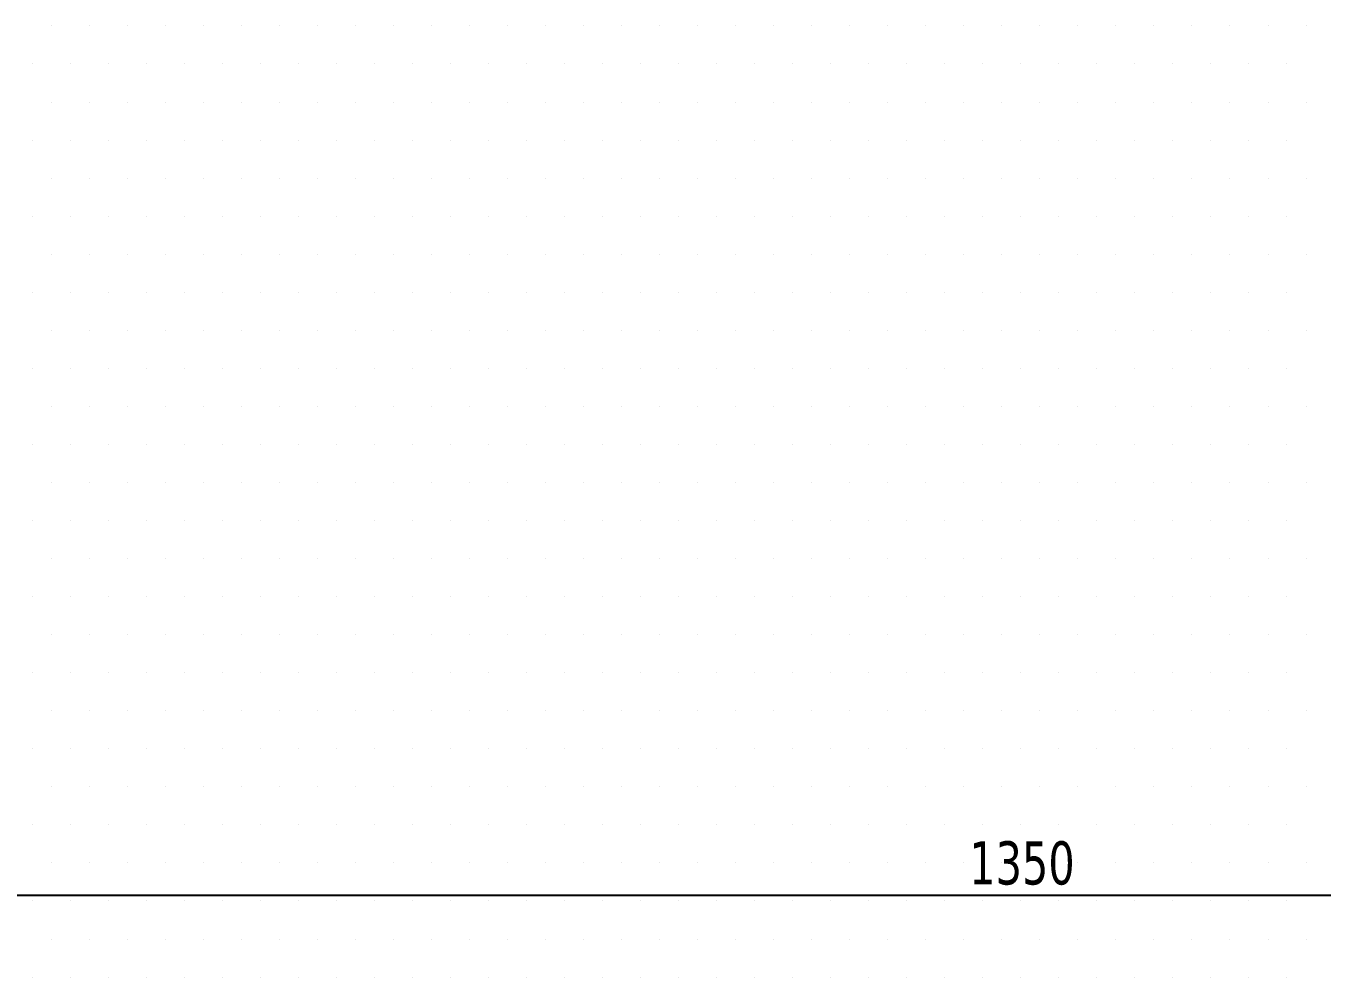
# Model space of a CAD drawing. Header units: millimetres. Extents: x 43168.9 to 43194.6, y -25545.1 to -25543.4.
# Drawn here: x 43180.0426 to 43180.1508, y -25544.4519 to -25544.3725 of the extents above; entities that cross this region are included whole.
import ezdxf

# ---------------------------------------------------------------- set-up
doc = ezdxf.new("R2010")
doc.units = ezdxf.units.MM
doc.header["$LTSCALE"] = 200
doc.layers.add('olcudis_sgh', color=185, linetype='Continuous')
doc.layers.add('tarama-zemin_sgh', color=197, linetype='Continuous')
doc.styles.add('dim', font='VERDANA.TTF', dxfattribs={"width": 0.7})

msp = doc.modelspace()

# ---------------------------------------------------------------- linework, layer by layer
at = {"layer": 'olcudis_sgh'}
msp.add_line((43180.26113, -25544.44504), (43179.99063, -25544.44504), dxfattribs=at)
at = {"layer": 'tarama-zemin_sgh'}
for p, q in [((43180.04469, -25544.37248), (43180.04469, -25544.37248)), ((43180.04786, -25544.37248), (43180.04786, -25544.37248)), ((43180.05104, -25544.37248), (43180.05104, -25544.37248)), ((43180.05421, -25544.37248), (43180.05421, -25544.37248)), ((43180.05739, -25544.37248), (43180.05739, -25544.37248)), ((43180.06056, -25544.37248), (43180.06056, -25544.37248)), ((43180.06374, -25544.37248), (43180.06374, -25544.37248)), ((43180.06691, -25544.37248), (43180.06691, -25544.37248)), ((43180.07009, -25544.37248), (43180.07009, -25544.37248)), ((43180.07326, -25544.37248), (43180.07326, -25544.37248)), ((43180.07644, -25544.37248), (43180.07644, -25544.37248)), ((43180.07961, -25544.37248), (43180.07961, -25544.37248)), ((43180.08279, -25544.37248), (43180.08279, -25544.37248)), ((43180.08596, -25544.37248), (43180.08596, -25544.37248)), ((43180.08914, -25544.37248), (43180.08914, -25544.37248)), ((43180.09231, -25544.37248), (43180.09231, -25544.37248)), ((43180.09549, -25544.37248), (43180.09549, -25544.37248)), ((43180.09866, -25544.37248), (43180.09866, -25544.37248)), ((43180.10184, -25544.37248), (43180.10184, -25544.37248)), ((43180.10501, -25544.37248), (43180.10501, -25544.37248)), ((43180.10819, -25544.37248), (43180.10819, -25544.37248)), ((43180.11136, -25544.37248), (43180.11136, -25544.37248)), ((43180.11454, -25544.37248), (43180.11454, -25544.37248)), ((43180.11771, -25544.37248), (43180.11771, -25544.37248)), ((43180.12089, -25544.37248), (43180.12089, -25544.37248)), ((43180.12406, -25544.37248), (43180.12406, -25544.37248)), ((43180.12724, -25544.37248), (43180.12724, -25544.37248)), ((43180.13041, -25544.37248), (43180.13041, -25544.37248)), ((43180.13359, -25544.37248), (43180.13359, -25544.37248)), ((43180.13676, -25544.37248), (43180.13676, -25544.37248)), ((43180.13994, -25544.37248), (43180.13994, -25544.37248)), ((43180.14311, -25544.37248), (43180.14311, -25544.37248)), ((43180.14629, -25544.37248), (43180.14629, -25544.37248)), ((43180.14946, -25544.37248), (43180.14946, -25544.37248)), ((43180.0431, -25544.37565), (43180.0431, -25544.37565)), ((43180.04627, -25544.37565), (43180.04627, -25544.37565)), ((43180.04945, -25544.37565), (43180.04945, -25544.37565)), ((43180.05262, -25544.37565), (43180.05262, -25544.37565)), ((43180.0558, -25544.37565), (43180.0558, -25544.37565)), ((43180.05897, -25544.37565), (43180.05897, -25544.37565)), ((43180.06215, -25544.37565), (43180.06215, -25544.37565)), ((43180.06532, -25544.37565), (43180.06532, -25544.37565)), ((43180.0685, -25544.37565), (43180.0685, -25544.37565)), ((43180.07167, -25544.37565), (43180.07167, -25544.37565)), ((43180.07485, -25544.37565), (43180.07485, -25544.37565)), ((43180.07802, -25544.37565), (43180.07802, -25544.37565)), ((43180.0812, -25544.37565), (43180.0812, -25544.37565)), ((43180.08437, -25544.37565), (43180.08437, -25544.37565)), ((43180.08755, -25544.37565), (43180.08755, -25544.37565)), ((43180.09072, -25544.37565), (43180.09072, -25544.37565)), ((43180.0939, -25544.37565), (43180.0939, -25544.37565)), ((43180.09707, -25544.37565), (43180.09707, -25544.37565)), ((43180.10025, -25544.37565), (43180.10025, -25544.37565)), ((43180.10342, -25544.37565), (43180.10342, -25544.37565)), ((43180.1066, -25544.37565), (43180.1066, -25544.37565)), ((43180.10977, -25544.37565), (43180.10977, -25544.37565)), ((43180.11295, -25544.37565), (43180.11295, -25544.37565)), ((43180.11612, -25544.37565), (43180.11612, -25544.37565)), ((43180.1193, -25544.37565), (43180.1193, -25544.37565)), ((43180.12247, -25544.37565), (43180.12247, -25544.37565)), ((43180.12565, -25544.37565), (43180.12565, -25544.37565)), ((43180.12882, -25544.37565), (43180.12882, -25544.37565)), ((43180.132, -25544.37565), (43180.132, -25544.37565)), ((43180.13517, -25544.37565), (43180.13517, -25544.37565)), ((43180.13835, -25544.37565), (43180.13835, -25544.37565)), ((43180.14152, -25544.37565), (43180.14152, -25544.37565)), ((43180.1447, -25544.37565), (43180.1447, -25544.37565)), ((43180.14787, -25544.37565), (43180.14787, -25544.37565)), ((43180.04469, -25544.37883), (43180.04469, -25544.37883)), ((43180.04786, -25544.37883), (43180.04786, -25544.37883)), ((43180.05104, -25544.37883), (43180.05104, -25544.37883)), ((43180.05421, -25544.37883), (43180.05421, -25544.37883)), ((43180.05739, -25544.37883), (43180.05739, -25544.37883)), ((43180.06056, -25544.37883), (43180.06056, -25544.37883)), ((43180.06374, -25544.37883), (43180.06374, -25544.37883)), ((43180.06691, -25544.37883), (43180.06691, -25544.37883)), ((43180.07009, -25544.37883), (43180.07009, -25544.37883)), ((43180.07326, -25544.37883), (43180.07326, -25544.37883)), ((43180.07644, -25544.37883), (43180.07644, -25544.37883)), ((43180.07961, -25544.37883), (43180.07961, -25544.37883)), ((43180.08279, -25544.37883), (43180.08279, -25544.37883)), ((43180.08596, -25544.37883), (43180.08596, -25544.37883)), ((43180.08914, -25544.37883), (43180.08914, -25544.37883)), ((43180.09231, -25544.37883), (43180.09231, -25544.37883)), ((43180.09549, -25544.37883), (43180.09549, -25544.37883)), ((43180.09866, -25544.37883), (43180.09866, -25544.37883)), ((43180.10184, -25544.37883), (43180.10184, -25544.37883)), ((43180.10501, -25544.37883), (43180.10501, -25544.37883)), ((43180.10819, -25544.37883), (43180.10819, -25544.37883)), ((43180.11136, -25544.37883), (43180.11136, -25544.37883)), ((43180.11454, -25544.37883), (43180.11454, -25544.37883)), ((43180.11771, -25544.37883), (43180.11771, -25544.37883)), ((43180.12089, -25544.37883), (43180.12089, -25544.37883)), ((43180.12406, -25544.37883), (43180.12406, -25544.37883)), ((43180.12724, -25544.37883), (43180.12724, -25544.37883)), ((43180.13041, -25544.37883), (43180.13041, -25544.37883)), ((43180.13359, -25544.37883), (43180.13359, -25544.37883)), ((43180.13676, -25544.37883), (43180.13676, -25544.37883)), ((43180.13994, -25544.37883), (43180.13994, -25544.37883)), ((43180.14311, -25544.37883), (43180.14311, -25544.37883)), ((43180.14629, -25544.37883), (43180.14629, -25544.37883)), ((43180.14946, -25544.37883), (43180.14946, -25544.37883)), ((43180.0431, -25544.382), (43180.0431, -25544.382)), ((43180.04627, -25544.382), (43180.04627, -25544.382)), ((43180.04945, -25544.382), (43180.04945, -25544.382)), ((43180.05262, -25544.382), (43180.05262, -25544.382)), ((43180.0558, -25544.382), (43180.0558, -25544.382)), ((43180.05897, -25544.382), (43180.05897, -25544.382)), ((43180.06215, -25544.382), (43180.06215, -25544.382)), ((43180.06532, -25544.382), (43180.06532, -25544.382)), ((43180.0685, -25544.382), (43180.0685, -25544.382)), ((43180.07167, -25544.382), (43180.07167, -25544.382)), ((43180.07485, -25544.382), (43180.07485, -25544.382)), ((43180.07802, -25544.382), (43180.07802, -25544.382)), ((43180.0812, -25544.382), (43180.0812, -25544.382)), ((43180.08437, -25544.382), (43180.08437, -25544.382)), ((43180.08755, -25544.382), (43180.08755, -25544.382)), ((43180.09072, -25544.382), (43180.09072, -25544.382)), ((43180.0939, -25544.382), (43180.0939, -25544.382)), ((43180.09707, -25544.382), (43180.09707, -25544.382)), ((43180.10025, -25544.382), (43180.10025, -25544.382)), ((43180.10342, -25544.382), (43180.10342, -25544.382)), ((43180.1066, -25544.382), (43180.1066, -25544.382)), ((43180.10977, -25544.382), (43180.10977, -25544.382)), ((43180.11295, -25544.382), (43180.11295, -25544.382)), ((43180.11612, -25544.382), (43180.11612, -25544.382)), ((43180.1193, -25544.382), (43180.1193, -25544.382)), ((43180.12247, -25544.382), (43180.12247, -25544.382)), ((43180.12565, -25544.382), (43180.12565, -25544.382)), ((43180.12882, -25544.382), (43180.12882, -25544.382)), ((43180.132, -25544.382), (43180.132, -25544.382)), ((43180.13517, -25544.382), (43180.13517, -25544.382)), ((43180.13835, -25544.382), (43180.13835, -25544.382)), ((43180.14152, -25544.382), (43180.14152, -25544.382)), ((43180.1447, -25544.382), (43180.1447, -25544.382)), ((43180.14787, -25544.382), (43180.14787, -25544.382)), ((43180.04469, -25544.38518), (43180.04469, -25544.38518)), ((43180.04786, -25544.38518), (43180.04786, -25544.38518)), ((43180.05104, -25544.38518), (43180.05104, -25544.38518)), ((43180.05421, -25544.38518), (43180.05421, -25544.38518)), ((43180.05739, -25544.38518), (43180.05739, -25544.38518)), ((43180.06056, -25544.38518), (43180.06056, -25544.38518)), ((43180.06374, -25544.38518), (43180.06374, -25544.38518)), ((43180.06691, -25544.38518), (43180.06691, -25544.38518)), ((43180.07009, -25544.38518), (43180.07009, -25544.38518)), ((43180.07326, -25544.38518), (43180.07326, -25544.38518)), ((43180.07644, -25544.38518), (43180.07644, -25544.38518)), ((43180.07961, -25544.38518), (43180.07961, -25544.38518)), ((43180.08279, -25544.38518), (43180.08279, -25544.38518)), ((43180.08596, -25544.38518), (43180.08596, -25544.38518)), ((43180.08914, -25544.38518), (43180.08914, -25544.38518)), ((43180.09231, -25544.38518), (43180.09231, -25544.38518)), ((43180.09549, -25544.38518), (43180.09549, -25544.38518)), ((43180.09866, -25544.38518), (43180.09866, -25544.38518)), ((43180.10184, -25544.38518), (43180.10184, -25544.38518)), ((43180.10501, -25544.38518), (43180.10501, -25544.38518)), ((43180.10819, -25544.38518), (43180.10819, -25544.38518)), ((43180.11136, -25544.38518), (43180.11136, -25544.38518)), ((43180.11454, -25544.38518), (43180.11454, -25544.38518)), ((43180.11771, -25544.38518), (43180.11771, -25544.38518)), ((43180.12089, -25544.38518), (43180.12089, -25544.38518)), ((43180.12406, -25544.38518), (43180.12406, -25544.38518)), ((43180.12724, -25544.38518), (43180.12724, -25544.38518)), ((43180.13041, -25544.38518), (43180.13041, -25544.38518)), ((43180.13359, -25544.38518), (43180.13359, -25544.38518)), ((43180.13676, -25544.38518), (43180.13676, -25544.38518)), ((43180.13994, -25544.38518), (43180.13994, -25544.38518)), ((43180.14311, -25544.38518), (43180.14311, -25544.38518)), ((43180.14629, -25544.38518), (43180.14629, -25544.38518)), ((43180.14946, -25544.38518), (43180.14946, -25544.38518)), ((43180.0431, -25544.38835), (43180.0431, -25544.38835)), ((43180.04627, -25544.38835), (43180.04627, -25544.38835)), ((43180.04945, -25544.38835), (43180.04945, -25544.38835)), ((43180.05262, -25544.38835), (43180.05262, -25544.38835)), ((43180.0558, -25544.38835), (43180.0558, -25544.38835)), ((43180.05897, -25544.38835), (43180.05897, -25544.38835)), ((43180.06215, -25544.38835), (43180.06215, -25544.38835)), ((43180.06532, -25544.38835), (43180.06532, -25544.38835)), ((43180.0685, -25544.38835), (43180.0685, -25544.38835)), ((43180.07167, -25544.38835), (43180.07167, -25544.38835)), ((43180.07485, -25544.38835), (43180.07485, -25544.38835)), ((43180.07802, -25544.38835), (43180.07802, -25544.38835)), ((43180.0812, -25544.38835), (43180.0812, -25544.38835)), ((43180.08437, -25544.38835), (43180.08437, -25544.38835)), ((43180.08755, -25544.38835), (43180.08755, -25544.38835)), ((43180.09072, -25544.38835), (43180.09072, -25544.38835)), ((43180.0939, -25544.38835), (43180.0939, -25544.38835)), ((43180.09707, -25544.38835), (43180.09707, -25544.38835)), ((43180.10025, -25544.38835), (43180.10025, -25544.38835)), ((43180.10342, -25544.38835), (43180.10342, -25544.38835)), ((43180.1066, -25544.38835), (43180.1066, -25544.38835)), ((43180.10977, -25544.38835), (43180.10977, -25544.38835)), ((43180.11295, -25544.38835), (43180.11295, -25544.38835)), ((43180.11612, -25544.38835), (43180.11612, -25544.38835)), ((43180.1193, -25544.38835), (43180.1193, -25544.38835)), ((43180.12247, -25544.38835), (43180.12247, -25544.38835)), ((43180.12565, -25544.38835), (43180.12565, -25544.38835)), ((43180.12882, -25544.38835), (43180.12882, -25544.38835)), ((43180.132, -25544.38835), (43180.132, -25544.38835)), ((43180.13517, -25544.38835), (43180.13517, -25544.38835)), ((43180.13835, -25544.38835), (43180.13835, -25544.38835)), ((43180.14152, -25544.38835), (43180.14152, -25544.38835)), ((43180.1447, -25544.38835), (43180.1447, -25544.38835)), ((43180.14787, -25544.38835), (43180.14787, -25544.38835)), ((43180.04469, -25544.39153), (43180.04469, -25544.39153)), ((43180.04786, -25544.39153), (43180.04786, -25544.39153)), ((43180.05104, -25544.39153), (43180.05104, -25544.39153)), ((43180.05421, -25544.39153), (43180.05421, -25544.39153)), ((43180.05739, -25544.39153), (43180.05739, -25544.39153)), ((43180.06056, -25544.39153), (43180.06056, -25544.39153)), ((43180.06374, -25544.39153), (43180.06374, -25544.39153)), ((43180.06691, -25544.39153), (43180.06691, -25544.39153)), ((43180.07009, -25544.39153), (43180.07009, -25544.39153)), ((43180.07326, -25544.39153), (43180.07326, -25544.39153)), ((43180.07644, -25544.39153), (43180.07644, -25544.39153)), ((43180.07961, -25544.39153), (43180.07961, -25544.39153)), ((43180.08279, -25544.39153), (43180.08279, -25544.39153)), ((43180.08596, -25544.39153), (43180.08596, -25544.39153)), ((43180.08914, -25544.39153), (43180.08914, -25544.39153)), ((43180.09231, -25544.39153), (43180.09231, -25544.39153)), ((43180.09549, -25544.39153), (43180.09549, -25544.39153)), ((43180.09866, -25544.39153), (43180.09866, -25544.39153)), ((43180.10184, -25544.39153), (43180.10184, -25544.39153)), ((43180.10501, -25544.39153), (43180.10501, -25544.39153)), ((43180.10819, -25544.39153), (43180.10819, -25544.39153)), ((43180.11136, -25544.39153), (43180.11136, -25544.39153)), ((43180.11454, -25544.39153), (43180.11454, -25544.39153)), ((43180.11771, -25544.39153), (43180.11771, -25544.39153)), ((43180.12089, -25544.39153), (43180.12089, -25544.39153)), ((43180.12406, -25544.39153), (43180.12406, -25544.39153)), ((43180.12724, -25544.39153), (43180.12724, -25544.39153)), ((43180.13041, -25544.39153), (43180.13041, -25544.39153)), ((43180.13359, -25544.39153), (43180.13359, -25544.39153)), ((43180.13676, -25544.39153), (43180.13676, -25544.39153)), ((43180.13994, -25544.39153), (43180.13994, -25544.39153)), ((43180.14311, -25544.39153), (43180.14311, -25544.39153)), ((43180.14629, -25544.39153), (43180.14629, -25544.39153)), ((43180.14946, -25544.39153), (43180.14946, -25544.39153)), ((43180.0431, -25544.3947), (43180.0431, -25544.3947)), ((43180.04627, -25544.3947), (43180.04627, -25544.3947)), ((43180.04945, -25544.3947), (43180.04945, -25544.3947)), ((43180.05262, -25544.3947), (43180.05262, -25544.3947)), ((43180.0558, -25544.3947), (43180.0558, -25544.3947)), ((43180.05897, -25544.3947), (43180.05897, -25544.3947)), ((43180.06215, -25544.3947), (43180.06215, -25544.3947)), ((43180.06532, -25544.3947), (43180.06532, -25544.3947)), ((43180.0685, -25544.3947), (43180.0685, -25544.3947)), ((43180.07167, -25544.3947), (43180.07167, -25544.3947)), ((43180.07485, -25544.3947), (43180.07485, -25544.3947)), ((43180.07802, -25544.3947), (43180.07802, -25544.3947)), ((43180.0812, -25544.3947), (43180.0812, -25544.3947)), ((43180.08437, -25544.3947), (43180.08437, -25544.3947)), ((43180.08755, -25544.3947), (43180.08755, -25544.3947)), ((43180.09072, -25544.3947), (43180.09072, -25544.3947)), ((43180.0939, -25544.3947), (43180.0939, -25544.3947)), ((43180.09707, -25544.3947), (43180.09707, -25544.3947)), ((43180.10025, -25544.3947), (43180.10025, -25544.3947)), ((43180.10342, -25544.3947), (43180.10342, -25544.3947)), ((43180.1066, -25544.3947), (43180.1066, -25544.3947)), ((43180.10977, -25544.3947), (43180.10977, -25544.3947)), ((43180.11295, -25544.3947), (43180.11295, -25544.3947)), ((43180.11612, -25544.3947), (43180.11612, -25544.3947)), ((43180.1193, -25544.3947), (43180.1193, -25544.3947)), ((43180.12247, -25544.3947), (43180.12247, -25544.3947)), ((43180.12565, -25544.3947), (43180.12565, -25544.3947)), ((43180.12882, -25544.3947), (43180.12882, -25544.3947)), ((43180.132, -25544.3947), (43180.132, -25544.3947)), ((43180.13517, -25544.3947), (43180.13517, -25544.3947)), ((43180.13835, -25544.3947), (43180.13835, -25544.3947)), ((43180.14152, -25544.3947), (43180.14152, -25544.3947)), ((43180.1447, -25544.3947), (43180.1447, -25544.3947)), ((43180.14787, -25544.3947), (43180.14787, -25544.3947)), ((43180.04469, -25544.39788), (43180.04469, -25544.39788)), ((43180.04786, -25544.39788), (43180.04786, -25544.39788)), ((43180.05104, -25544.39788), (43180.05104, -25544.39788)), ((43180.05421, -25544.39788), (43180.05421, -25544.39788)), ((43180.05739, -25544.39788), (43180.05739, -25544.39788)), ((43180.06056, -25544.39788), (43180.06056, -25544.39788)), ((43180.06374, -25544.39788), (43180.06374, -25544.39788)), ((43180.06691, -25544.39788), (43180.06691, -25544.39788)), ((43180.07009, -25544.39788), (43180.07009, -25544.39788)), ((43180.07326, -25544.39788), (43180.07326, -25544.39788)), ((43180.07644, -25544.39788), (43180.07644, -25544.39788)), ((43180.07961, -25544.39788), (43180.07961, -25544.39788)), ((43180.08279, -25544.39788), (43180.08279, -25544.39788)), ((43180.08596, -25544.39788), (43180.08596, -25544.39788)), ((43180.08914, -25544.39788), (43180.08914, -25544.39788)), ((43180.09231, -25544.39788), (43180.09231, -25544.39788)), ((43180.09549, -25544.39788), (43180.09549, -25544.39788)), ((43180.09866, -25544.39788), (43180.09866, -25544.39788)), ((43180.10184, -25544.39788), (43180.10184, -25544.39788)), ((43180.10501, -25544.39788), (43180.10501, -25544.39788)), ((43180.10819, -25544.39788), (43180.10819, -25544.39788)), ((43180.11136, -25544.39788), (43180.11136, -25544.39788)), ((43180.11454, -25544.39788), (43180.11454, -25544.39788)), ((43180.11771, -25544.39788), (43180.11771, -25544.39788)), ((43180.12089, -25544.39788), (43180.12089, -25544.39788)), ((43180.12406, -25544.39788), (43180.12406, -25544.39788)), ((43180.12724, -25544.39788), (43180.12724, -25544.39788)), ((43180.13041, -25544.39788), (43180.13041, -25544.39788)), ((43180.13359, -25544.39788), (43180.13359, -25544.39788)), ((43180.13676, -25544.39788), (43180.13676, -25544.39788)), ((43180.13994, -25544.39788), (43180.13994, -25544.39788)), ((43180.14311, -25544.39788), (43180.14311, -25544.39788)), ((43180.14629, -25544.39788), (43180.14629, -25544.39788)), ((43180.14946, -25544.39788), (43180.14946, -25544.39788)), ((43180.0431, -25544.40105), (43180.0431, -25544.40105)), ((43180.04627, -25544.40105), (43180.04627, -25544.40105)), ((43180.04945, -25544.40105), (43180.04945, -25544.40105)), ((43180.05262, -25544.40105), (43180.05262, -25544.40105)), ((43180.0558, -25544.40105), (43180.0558, -25544.40105)), ((43180.05897, -25544.40105), (43180.05897, -25544.40105)), ((43180.06215, -25544.40105), (43180.06215, -25544.40105)), ((43180.06532, -25544.40105), (43180.06532, -25544.40105)), ((43180.0685, -25544.40105), (43180.0685, -25544.40105)), ((43180.07167, -25544.40105), (43180.07167, -25544.40105)), ((43180.07485, -25544.40105), (43180.07485, -25544.40105)), ((43180.07802, -25544.40105), (43180.07802, -25544.40105)), ((43180.0812, -25544.40105), (43180.0812, -25544.40105)), ((43180.08437, -25544.40105), (43180.08437, -25544.40105)), ((43180.08755, -25544.40105), (43180.08755, -25544.40105)), ((43180.09072, -25544.40105), (43180.09072, -25544.40105)), ((43180.0939, -25544.40105), (43180.0939, -25544.40105)), ((43180.09707, -25544.40105), (43180.09707, -25544.40105)), ((43180.10025, -25544.40105), (43180.10025, -25544.40105)), ((43180.10342, -25544.40105), (43180.10342, -25544.40105)), ((43180.1066, -25544.40105), (43180.1066, -25544.40105)), ((43180.10977, -25544.40105), (43180.10977, -25544.40105)), ((43180.11295, -25544.40105), (43180.11295, -25544.40105)), ((43180.11612, -25544.40105), (43180.11612, -25544.40105)), ((43180.1193, -25544.40105), (43180.1193, -25544.40105)), ((43180.12247, -25544.40105), (43180.12247, -25544.40105)), ((43180.12565, -25544.40105), (43180.12565, -25544.40105)), ((43180.12882, -25544.40105), (43180.12882, -25544.40105)), ((43180.132, -25544.40105), (43180.132, -25544.40105)), ((43180.13517, -25544.40105), (43180.13517, -25544.40105)), ((43180.13835, -25544.40105), (43180.13835, -25544.40105)), ((43180.14152, -25544.40105), (43180.14152, -25544.40105)), ((43180.1447, -25544.40105), (43180.1447, -25544.40105)), ((43180.14787, -25544.40105), (43180.14787, -25544.40105)), ((43180.04469, -25544.40423), (43180.04469, -25544.40423)), ((43180.04786, -25544.40423), (43180.04786, -25544.40423)), ((43180.05104, -25544.40423), (43180.05104, -25544.40423)), ((43180.05421, -25544.40423), (43180.05421, -25544.40423)), ((43180.05739, -25544.40423), (43180.05739, -25544.40423)), ((43180.06056, -25544.40423), (43180.06056, -25544.40423)), ((43180.06374, -25544.40423), (43180.06374, -25544.40423)), ((43180.06691, -25544.40423), (43180.06691, -25544.40423)), ((43180.07009, -25544.40423), (43180.07009, -25544.40423)), ((43180.07326, -25544.40423), (43180.07326, -25544.40423)), ((43180.07644, -25544.40423), (43180.07644, -25544.40423)), ((43180.07961, -25544.40423), (43180.07961, -25544.40423)), ((43180.08279, -25544.40423), (43180.08279, -25544.40423)), ((43180.08596, -25544.40423), (43180.08596, -25544.40423)), ((43180.08914, -25544.40423), (43180.08914, -25544.40423)), ((43180.09231, -25544.40423), (43180.09231, -25544.40423)), ((43180.09549, -25544.40423), (43180.09549, -25544.40423)), ((43180.09866, -25544.40423), (43180.09866, -25544.40423)), ((43180.10184, -25544.40423), (43180.10184, -25544.40423)), ((43180.10501, -25544.40423), (43180.10501, -25544.40423)), ((43180.10819, -25544.40423), (43180.10819, -25544.40423)), ((43180.11136, -25544.40423), (43180.11136, -25544.40423)), ((43180.11454, -25544.40423), (43180.11454, -25544.40423)), ((43180.11771, -25544.40423), (43180.11771, -25544.40423)), ((43180.12089, -25544.40423), (43180.12089, -25544.40423)), ((43180.12406, -25544.40423), (43180.12406, -25544.40423)), ((43180.12724, -25544.40423), (43180.12724, -25544.40423)), ((43180.13041, -25544.40423), (43180.13041, -25544.40423)), ((43180.13359, -25544.40423), (43180.13359, -25544.40423)), ((43180.13676, -25544.40423), (43180.13676, -25544.40423)), ((43180.13994, -25544.40423), (43180.13994, -25544.40423)), ((43180.14311, -25544.40423), (43180.14311, -25544.40423)), ((43180.14629, -25544.40423), (43180.14629, -25544.40423)), ((43180.14946, -25544.40423), (43180.14946, -25544.40423)), ((43180.0431, -25544.4074), (43180.0431, -25544.4074)), ((43180.04627, -25544.4074), (43180.04627, -25544.4074)), ((43180.04945, -25544.4074), (43180.04945, -25544.4074)), ((43180.05262, -25544.4074), (43180.05262, -25544.4074)), ((43180.0558, -25544.4074), (43180.0558, -25544.4074)), ((43180.05897, -25544.4074), (43180.05897, -25544.4074)), ((43180.06215, -25544.4074), (43180.06215, -25544.4074)), ((43180.06532, -25544.4074), (43180.06532, -25544.4074)), ((43180.0685, -25544.4074), (43180.0685, -25544.4074)), ((43180.07167, -25544.4074), (43180.07167, -25544.4074)), ((43180.07485, -25544.4074), (43180.07485, -25544.4074)), ((43180.07802, -25544.4074), (43180.07802, -25544.4074)), ((43180.0812, -25544.4074), (43180.0812, -25544.4074)), ((43180.08437, -25544.4074), (43180.08437, -25544.4074)), ((43180.08755, -25544.4074), (43180.08755, -25544.4074)), ((43180.09072, -25544.4074), (43180.09072, -25544.4074)), ((43180.0939, -25544.4074), (43180.0939, -25544.4074)), ((43180.09707, -25544.4074), (43180.09707, -25544.4074)), ((43180.10025, -25544.4074), (43180.10025, -25544.4074)), ((43180.10342, -25544.4074), (43180.10342, -25544.4074)), ((43180.1066, -25544.4074), (43180.1066, -25544.4074)), ((43180.10977, -25544.4074), (43180.10977, -25544.4074)), ((43180.11295, -25544.4074), (43180.11295, -25544.4074)), ((43180.11612, -25544.4074), (43180.11612, -25544.4074)), ((43180.1193, -25544.4074), (43180.1193, -25544.4074)), ((43180.12247, -25544.4074), (43180.12247, -25544.4074)), ((43180.12565, -25544.4074), (43180.12565, -25544.4074)), ((43180.12882, -25544.4074), (43180.12882, -25544.4074)), ((43180.132, -25544.4074), (43180.132, -25544.4074)), ((43180.13517, -25544.4074), (43180.13517, -25544.4074)), ((43180.13835, -25544.4074), (43180.13835, -25544.4074)), ((43180.14152, -25544.4074), (43180.14152, -25544.4074)), ((43180.1447, -25544.4074), (43180.1447, -25544.4074)), ((43180.14787, -25544.4074), (43180.14787, -25544.4074)), ((43180.04469, -25544.41058), (43180.04469, -25544.41058)), ((43180.04786, -25544.41058), (43180.04786, -25544.41058)), ((43180.05104, -25544.41058), (43180.05104, -25544.41058)), ((43180.05421, -25544.41058), (43180.05421, -25544.41058)), ((43180.05739, -25544.41058), (43180.05739, -25544.41058)), ((43180.06056, -25544.41058), (43180.06056, -25544.41058)), ((43180.06374, -25544.41058), (43180.06374, -25544.41058)), ((43180.06691, -25544.41058), (43180.06691, -25544.41058)), ((43180.07009, -25544.41058), (43180.07009, -25544.41058)), ((43180.07326, -25544.41058), (43180.07326, -25544.41058)), ((43180.07644, -25544.41058), (43180.07644, -25544.41058)), ((43180.07961, -25544.41058), (43180.07961, -25544.41058)), ((43180.08279, -25544.41058), (43180.08279, -25544.41058)), ((43180.08596, -25544.41058), (43180.08596, -25544.41058)), ((43180.08914, -25544.41058), (43180.08914, -25544.41058)), ((43180.09231, -25544.41058), (43180.09231, -25544.41058)), ((43180.09549, -25544.41058), (43180.09549, -25544.41058)), ((43180.09866, -25544.41058), (43180.09866, -25544.41058)), ((43180.10184, -25544.41058), (43180.10184, -25544.41058)), ((43180.10501, -25544.41058), (43180.10501, -25544.41058)), ((43180.10819, -25544.41058), (43180.10819, -25544.41058)), ((43180.11136, -25544.41058), (43180.11136, -25544.41058)), ((43180.11454, -25544.41058), (43180.11454, -25544.41058)), ((43180.11771, -25544.41058), (43180.11771, -25544.41058)), ((43180.12089, -25544.41058), (43180.12089, -25544.41058)), ((43180.12406, -25544.41058), (43180.12406, -25544.41058)), ((43180.12724, -25544.41058), (43180.12724, -25544.41058)), ((43180.13041, -25544.41058), (43180.13041, -25544.41058)), ((43180.13359, -25544.41058), (43180.13359, -25544.41058)), ((43180.13676, -25544.41058), (43180.13676, -25544.41058)), ((43180.13994, -25544.41058), (43180.13994, -25544.41058)), ((43180.14311, -25544.41058), (43180.14311, -25544.41058)), ((43180.14629, -25544.41058), (43180.14629, -25544.41058)), ((43180.14946, -25544.41058), (43180.14946, -25544.41058)), ((43180.0431, -25544.41375), (43180.0431, -25544.41375)), ((43180.04627, -25544.41375), (43180.04627, -25544.41375)), ((43180.04945, -25544.41375), (43180.04945, -25544.41375)), ((43180.05262, -25544.41375), (43180.05262, -25544.41375)), ((43180.0558, -25544.41375), (43180.0558, -25544.41375)), ((43180.05897, -25544.41375), (43180.05897, -25544.41375)), ((43180.06215, -25544.41375), (43180.06215, -25544.41375)), ((43180.06532, -25544.41375), (43180.06532, -25544.41375)), ((43180.0685, -25544.41375), (43180.0685, -25544.41375)), ((43180.07167, -25544.41375), (43180.07167, -25544.41375)), ((43180.07485, -25544.41375), (43180.07485, -25544.41375)), ((43180.07802, -25544.41375), (43180.07802, -25544.41375)), ((43180.0812, -25544.41375), (43180.0812, -25544.41375)), ((43180.08437, -25544.41375), (43180.08437, -25544.41375)), ((43180.08755, -25544.41375), (43180.08755, -25544.41375)), ((43180.09072, -25544.41375), (43180.09072, -25544.41375)), ((43180.0939, -25544.41375), (43180.0939, -25544.41375)), ((43180.09707, -25544.41375), (43180.09707, -25544.41375)), ((43180.10025, -25544.41375), (43180.10025, -25544.41375)), ((43180.10342, -25544.41375), (43180.10342, -25544.41375)), ((43180.1066, -25544.41375), (43180.1066, -25544.41375)), ((43180.10977, -25544.41375), (43180.10977, -25544.41375)), ((43180.11295, -25544.41375), (43180.11295, -25544.41375)), ((43180.11612, -25544.41375), (43180.11612, -25544.41375)), ((43180.1193, -25544.41375), (43180.1193, -25544.41375)), ((43180.12247, -25544.41375), (43180.12247, -25544.41375)), ((43180.12565, -25544.41375), (43180.12565, -25544.41375)), ((43180.12882, -25544.41375), (43180.12882, -25544.41375)), ((43180.132, -25544.41375), (43180.132, -25544.41375)), ((43180.13517, -25544.41375), (43180.13517, -25544.41375)), ((43180.13835, -25544.41375), (43180.13835, -25544.41375)), ((43180.14152, -25544.41375), (43180.14152, -25544.41375)), ((43180.1447, -25544.41375), (43180.1447, -25544.41375)), ((43180.14787, -25544.41375), (43180.14787, -25544.41375)), ((43180.04469, -25544.41693), (43180.04469, -25544.41693)), ((43180.04786, -25544.41693), (43180.04786, -25544.41693)), ((43180.05104, -25544.41693), (43180.05104, -25544.41693)), ((43180.05421, -25544.41693), (43180.05421, -25544.41693)), ((43180.05739, -25544.41693), (43180.05739, -25544.41693)), ((43180.06056, -25544.41693), (43180.06056, -25544.41693)), ((43180.06374, -25544.41693), (43180.06374, -25544.41693)), ((43180.06691, -25544.41693), (43180.06691, -25544.41693)), ((43180.07009, -25544.41693), (43180.07009, -25544.41693)), ((43180.07326, -25544.41693), (43180.07326, -25544.41693)), ((43180.07644, -25544.41693), (43180.07644, -25544.41693)), ((43180.07961, -25544.41693), (43180.07961, -25544.41693)), ((43180.08279, -25544.41693), (43180.08279, -25544.41693)), ((43180.08596, -25544.41693), (43180.08596, -25544.41693)), ((43180.08914, -25544.41693), (43180.08914, -25544.41693)), ((43180.09231, -25544.41693), (43180.09231, -25544.41693)), ((43180.09549, -25544.41693), (43180.09549, -25544.41693)), ((43180.09866, -25544.41693), (43180.09866, -25544.41693)), ((43180.10184, -25544.41693), (43180.10184, -25544.41693)), ((43180.10501, -25544.41693), (43180.10501, -25544.41693)), ((43180.10819, -25544.41693), (43180.10819, -25544.41693)), ((43180.11136, -25544.41693), (43180.11136, -25544.41693)), ((43180.11454, -25544.41693), (43180.11454, -25544.41693)), ((43180.11771, -25544.41693), (43180.11771, -25544.41693)), ((43180.12089, -25544.41693), (43180.12089, -25544.41693)), ((43180.12406, -25544.41693), (43180.12406, -25544.41693)), ((43180.12724, -25544.41693), (43180.12724, -25544.41693)), ((43180.13041, -25544.41693), (43180.13041, -25544.41693)), ((43180.13359, -25544.41693), (43180.13359, -25544.41693)), ((43180.13676, -25544.41693), (43180.13676, -25544.41693)), ((43180.13994, -25544.41693), (43180.13994, -25544.41693)), ((43180.14311, -25544.41693), (43180.14311, -25544.41693)), ((43180.14629, -25544.41693), (43180.14629, -25544.41693)), ((43180.14946, -25544.41693), (43180.14946, -25544.41693)), ((43180.0431, -25544.4201), (43180.0431, -25544.4201)), ((43180.04627, -25544.4201), (43180.04627, -25544.4201)), ((43180.04945, -25544.4201), (43180.04945, -25544.4201)), ((43180.05262, -25544.4201), (43180.05262, -25544.4201)), ((43180.0558, -25544.4201), (43180.0558, -25544.4201)), ((43180.05897, -25544.4201), (43180.05897, -25544.4201)), ((43180.06215, -25544.4201), (43180.06215, -25544.4201)), ((43180.06532, -25544.4201), (43180.06532, -25544.4201)), ((43180.0685, -25544.4201), (43180.0685, -25544.4201)), ((43180.07167, -25544.4201), (43180.07167, -25544.4201)), ((43180.07485, -25544.4201), (43180.07485, -25544.4201)), ((43180.07802, -25544.4201), (43180.07802, -25544.4201)), ((43180.0812, -25544.4201), (43180.0812, -25544.4201)), ((43180.08437, -25544.4201), (43180.08437, -25544.4201)), ((43180.08755, -25544.4201), (43180.08755, -25544.4201)), ((43180.09072, -25544.4201), (43180.09072, -25544.4201)), ((43180.0939, -25544.4201), (43180.0939, -25544.4201)), ((43180.09707, -25544.4201), (43180.09707, -25544.4201)), ((43180.10025, -25544.4201), (43180.10025, -25544.4201)), ((43180.10342, -25544.4201), (43180.10342, -25544.4201)), ((43180.1066, -25544.4201), (43180.1066, -25544.4201)), ((43180.10977, -25544.4201), (43180.10977, -25544.4201)), ((43180.11295, -25544.4201), (43180.11295, -25544.4201)), ((43180.11612, -25544.4201), (43180.11612, -25544.4201)), ((43180.1193, -25544.4201), (43180.1193, -25544.4201)), ((43180.12247, -25544.4201), (43180.12247, -25544.4201)), ((43180.12565, -25544.4201), (43180.12565, -25544.4201)), ((43180.12882, -25544.4201), (43180.12882, -25544.4201)), ((43180.132, -25544.4201), (43180.132, -25544.4201)), ((43180.13517, -25544.4201), (43180.13517, -25544.4201)), ((43180.13835, -25544.4201), (43180.13835, -25544.4201)), ((43180.14152, -25544.4201), (43180.14152, -25544.4201)), ((43180.1447, -25544.4201), (43180.1447, -25544.4201)), ((43180.14787, -25544.4201), (43180.14787, -25544.4201)), ((43180.04469, -25544.42328), (43180.04469, -25544.42328)), ((43180.04786, -25544.42328), (43180.04786, -25544.42328)), ((43180.05104, -25544.42328), (43180.05104, -25544.42328)), ((43180.05421, -25544.42328), (43180.05421, -25544.42328)), ((43180.05739, -25544.42328), (43180.05739, -25544.42328)), ((43180.06056, -25544.42328), (43180.06056, -25544.42328)), ((43180.06374, -25544.42328), (43180.06374, -25544.42328)), ((43180.06691, -25544.42328), (43180.06691, -25544.42328)), ((43180.07009, -25544.42328), (43180.07009, -25544.42328)), ((43180.07326, -25544.42328), (43180.07326, -25544.42328)), ((43180.07644, -25544.42328), (43180.07644, -25544.42328)), ((43180.07961, -25544.42328), (43180.07961, -25544.42328)), ((43180.08279, -25544.42328), (43180.08279, -25544.42328)), ((43180.08596, -25544.42328), (43180.08596, -25544.42328)), ((43180.08914, -25544.42328), (43180.08914, -25544.42328)), ((43180.09231, -25544.42328), (43180.09231, -25544.42328)), ((43180.09549, -25544.42328), (43180.09549, -25544.42328)), ((43180.09866, -25544.42328), (43180.09866, -25544.42328)), ((43180.10184, -25544.42328), (43180.10184, -25544.42328)), ((43180.10501, -25544.42328), (43180.10501, -25544.42328)), ((43180.10819, -25544.42328), (43180.10819, -25544.42328)), ((43180.11136, -25544.42328), (43180.11136, -25544.42328)), ((43180.11454, -25544.42328), (43180.11454, -25544.42328)), ((43180.11771, -25544.42328), (43180.11771, -25544.42328)), ((43180.12089, -25544.42328), (43180.12089, -25544.42328)), ((43180.12406, -25544.42328), (43180.12406, -25544.42328)), ((43180.12724, -25544.42328), (43180.12724, -25544.42328)), ((43180.13041, -25544.42328), (43180.13041, -25544.42328)), ((43180.13359, -25544.42328), (43180.13359, -25544.42328)), ((43180.13676, -25544.42328), (43180.13676, -25544.42328)), ((43180.13994, -25544.42328), (43180.13994, -25544.42328)), ((43180.14311, -25544.42328), (43180.14311, -25544.42328)), ((43180.14629, -25544.42328), (43180.14629, -25544.42328)), ((43180.14946, -25544.42328), (43180.14946, -25544.42328)), ((43180.0431, -25544.42645), (43180.0431, -25544.42645)), ((43180.04627, -25544.42645), (43180.04627, -25544.42645)), ((43180.04945, -25544.42645), (43180.04945, -25544.42645)), ((43180.05262, -25544.42645), (43180.05262, -25544.42645)), ((43180.0558, -25544.42645), (43180.0558, -25544.42645)), ((43180.05897, -25544.42645), (43180.05897, -25544.42645)), ((43180.06215, -25544.42645), (43180.06215, -25544.42645)), ((43180.06532, -25544.42645), (43180.06532, -25544.42645)), ((43180.0685, -25544.42645), (43180.0685, -25544.42645)), ((43180.07167, -25544.42645), (43180.07167, -25544.42645)), ((43180.07485, -25544.42645), (43180.07485, -25544.42645)), ((43180.07802, -25544.42645), (43180.07802, -25544.42645)), ((43180.0812, -25544.42645), (43180.0812, -25544.42645)), ((43180.08437, -25544.42645), (43180.08437, -25544.42645)), ((43180.08755, -25544.42645), (43180.08755, -25544.42645)), ((43180.09072, -25544.42645), (43180.09072, -25544.42645)), ((43180.0939, -25544.42645), (43180.0939, -25544.42645)), ((43180.09707, -25544.42645), (43180.09707, -25544.42645)), ((43180.10025, -25544.42645), (43180.10025, -25544.42645)), ((43180.10342, -25544.42645), (43180.10342, -25544.42645)), ((43180.1066, -25544.42645), (43180.1066, -25544.42645)), ((43180.10977, -25544.42645), (43180.10977, -25544.42645)), ((43180.11295, -25544.42645), (43180.11295, -25544.42645)), ((43180.11612, -25544.42645), (43180.11612, -25544.42645)), ((43180.1193, -25544.42645), (43180.1193, -25544.42645)), ((43180.12247, -25544.42645), (43180.12247, -25544.42645)), ((43180.12565, -25544.42645), (43180.12565, -25544.42645)), ((43180.12882, -25544.42645), (43180.12882, -25544.42645)), ((43180.132, -25544.42645), (43180.132, -25544.42645)), ((43180.13517, -25544.42645), (43180.13517, -25544.42645)), ((43180.13835, -25544.42645), (43180.13835, -25544.42645)), ((43180.14152, -25544.42645), (43180.14152, -25544.42645)), ((43180.1447, -25544.42645), (43180.1447, -25544.42645)), ((43180.14787, -25544.42645), (43180.14787, -25544.42645)), ((43180.04469, -25544.42963), (43180.04469, -25544.42963)), ((43180.04786, -25544.42963), (43180.04786, -25544.42963)), ((43180.05104, -25544.42963), (43180.05104, -25544.42963)), ((43180.05421, -25544.42963), (43180.05421, -25544.42963)), ((43180.05739, -25544.42963), (43180.05739, -25544.42963)), ((43180.06056, -25544.42963), (43180.06056, -25544.42963)), ((43180.06374, -25544.42963), (43180.06374, -25544.42963)), ((43180.06691, -25544.42963), (43180.06691, -25544.42963)), ((43180.07009, -25544.42963), (43180.07009, -25544.42963)), ((43180.07326, -25544.42963), (43180.07326, -25544.42963)), ((43180.07644, -25544.42963), (43180.07644, -25544.42963)), ((43180.07961, -25544.42963), (43180.07961, -25544.42963)), ((43180.08279, -25544.42963), (43180.08279, -25544.42963)), ((43180.08596, -25544.42963), (43180.08596, -25544.42963)), ((43180.08914, -25544.42963), (43180.08914, -25544.42963)), ((43180.09231, -25544.42963), (43180.09231, -25544.42963)), ((43180.09549, -25544.42963), (43180.09549, -25544.42963)), ((43180.09866, -25544.42963), (43180.09866, -25544.42963)), ((43180.10184, -25544.42963), (43180.10184, -25544.42963)), ((43180.10501, -25544.42963), (43180.10501, -25544.42963)), ((43180.10819, -25544.42963), (43180.10819, -25544.42963)), ((43180.11136, -25544.42963), (43180.11136, -25544.42963)), ((43180.11454, -25544.42963), (43180.11454, -25544.42963)), ((43180.11771, -25544.42963), (43180.11771, -25544.42963)), ((43180.12089, -25544.42963), (43180.12089, -25544.42963)), ((43180.12406, -25544.42963), (43180.12406, -25544.42963)), ((43180.12724, -25544.42963), (43180.12724, -25544.42963)), ((43180.13041, -25544.42963), (43180.13041, -25544.42963)), ((43180.13359, -25544.42963), (43180.13359, -25544.42963)), ((43180.13676, -25544.42963), (43180.13676, -25544.42963)), ((43180.13994, -25544.42963), (43180.13994, -25544.42963)), ((43180.14311, -25544.42963), (43180.14311, -25544.42963)), ((43180.14629, -25544.42963), (43180.14629, -25544.42963)), ((43180.14946, -25544.42963), (43180.14946, -25544.42963)), ((43180.0431, -25544.4328), (43180.0431, -25544.4328)), ((43180.04627, -25544.4328), (43180.04627, -25544.4328)), ((43180.04945, -25544.4328), (43180.04945, -25544.4328)), ((43180.05262, -25544.4328), (43180.05262, -25544.4328)), ((43180.0558, -25544.4328), (43180.0558, -25544.4328)), ((43180.05897, -25544.4328), (43180.05897, -25544.4328)), ((43180.06215, -25544.4328), (43180.06215, -25544.4328)), ((43180.06532, -25544.4328), (43180.06532, -25544.4328)), ((43180.0685, -25544.4328), (43180.0685, -25544.4328)), ((43180.07167, -25544.4328), (43180.07167, -25544.4328)), ((43180.07485, -25544.4328), (43180.07485, -25544.4328)), ((43180.07802, -25544.4328), (43180.07802, -25544.4328)), ((43180.0812, -25544.4328), (43180.0812, -25544.4328)), ((43180.08437, -25544.4328), (43180.08437, -25544.4328)), ((43180.08755, -25544.4328), (43180.08755, -25544.4328)), ((43180.09072, -25544.4328), (43180.09072, -25544.4328)), ((43180.0939, -25544.4328), (43180.0939, -25544.4328)), ((43180.09707, -25544.4328), (43180.09707, -25544.4328)), ((43180.10025, -25544.4328), (43180.10025, -25544.4328)), ((43180.10342, -25544.4328), (43180.10342, -25544.4328)), ((43180.1066, -25544.4328), (43180.1066, -25544.4328)), ((43180.10977, -25544.4328), (43180.10977, -25544.4328)), ((43180.11295, -25544.4328), (43180.11295, -25544.4328)), ((43180.11612, -25544.4328), (43180.11612, -25544.4328)), ((43180.1193, -25544.4328), (43180.1193, -25544.4328)), ((43180.12247, -25544.4328), (43180.12247, -25544.4328)), ((43180.12565, -25544.4328), (43180.12565, -25544.4328)), ((43180.12882, -25544.4328), (43180.12882, -25544.4328)), ((43180.132, -25544.4328), (43180.132, -25544.4328)), ((43180.13517, -25544.4328), (43180.13517, -25544.4328)), ((43180.13835, -25544.4328), (43180.13835, -25544.4328)), ((43180.14152, -25544.4328), (43180.14152, -25544.4328)), ((43180.1447, -25544.4328), (43180.1447, -25544.4328)), ((43180.14787, -25544.4328), (43180.14787, -25544.4328)), ((43180.04469, -25544.43598), (43180.04469, -25544.43598)), ((43180.04786, -25544.43598), (43180.04786, -25544.43598)), ((43180.05104, -25544.43598), (43180.05104, -25544.43598)), ((43180.05421, -25544.43598), (43180.05421, -25544.43598)), ((43180.05739, -25544.43598), (43180.05739, -25544.43598)), ((43180.06056, -25544.43598), (43180.06056, -25544.43598)), ((43180.06374, -25544.43598), (43180.06374, -25544.43598)), ((43180.06691, -25544.43598), (43180.06691, -25544.43598)), ((43180.07009, -25544.43598), (43180.07009, -25544.43598)), ((43180.07326, -25544.43598), (43180.07326, -25544.43598)), ((43180.07644, -25544.43598), (43180.07644, -25544.43598)), ((43180.07961, -25544.43598), (43180.07961, -25544.43598)), ((43180.08279, -25544.43598), (43180.08279, -25544.43598)), ((43180.08596, -25544.43598), (43180.08596, -25544.43598)), ((43180.08914, -25544.43598), (43180.08914, -25544.43598)), ((43180.09231, -25544.43598), (43180.09231, -25544.43598)), ((43180.09549, -25544.43598), (43180.09549, -25544.43598)), ((43180.09866, -25544.43598), (43180.09866, -25544.43598)), ((43180.10184, -25544.43598), (43180.10184, -25544.43598)), ((43180.10501, -25544.43598), (43180.10501, -25544.43598)), ((43180.10819, -25544.43598), (43180.10819, -25544.43598)), ((43180.11136, -25544.43598), (43180.11136, -25544.43598)), ((43180.11454, -25544.43598), (43180.11454, -25544.43598)), ((43180.11771, -25544.43598), (43180.11771, -25544.43598)), ((43180.12089, -25544.43598), (43180.12089, -25544.43598)), ((43180.12406, -25544.43598), (43180.12406, -25544.43598)), ((43180.12724, -25544.43598), (43180.12724, -25544.43598)), ((43180.13041, -25544.43598), (43180.13041, -25544.43598)), ((43180.13359, -25544.43598), (43180.13359, -25544.43598)), ((43180.13676, -25544.43598), (43180.13676, -25544.43598)), ((43180.13994, -25544.43598), (43180.13994, -25544.43598)), ((43180.14311, -25544.43598), (43180.14311, -25544.43598)), ((43180.14629, -25544.43598), (43180.14629, -25544.43598)), ((43180.14946, -25544.43598), (43180.14946, -25544.43598)), ((43180.0431, -25544.43915), (43180.0431, -25544.43915)), ((43180.04627, -25544.43915), (43180.04627, -25544.43915)), ((43180.04945, -25544.43915), (43180.04945, -25544.43915)), ((43180.05262, -25544.43915), (43180.05262, -25544.43915)), ((43180.0558, -25544.43915), (43180.0558, -25544.43915)), ((43180.05897, -25544.43915), (43180.05897, -25544.43915)), ((43180.06215, -25544.43915), (43180.06215, -25544.43915)), ((43180.06532, -25544.43915), (43180.06532, -25544.43915)), ((43180.0685, -25544.43915), (43180.0685, -25544.43915)), ((43180.07167, -25544.43915), (43180.07167, -25544.43915)), ((43180.07485, -25544.43915), (43180.07485, -25544.43915)), ((43180.07802, -25544.43915), (43180.07802, -25544.43915)), ((43180.0812, -25544.43915), (43180.0812, -25544.43915)), ((43180.08437, -25544.43915), (43180.08437, -25544.43915)), ((43180.08755, -25544.43915), (43180.08755, -25544.43915)), ((43180.09072, -25544.43915), (43180.09072, -25544.43915)), ((43180.0939, -25544.43915), (43180.0939, -25544.43915)), ((43180.09707, -25544.43915), (43180.09707, -25544.43915)), ((43180.10025, -25544.43915), (43180.10025, -25544.43915)), ((43180.10342, -25544.43915), (43180.10342, -25544.43915)), ((43180.1066, -25544.43915), (43180.1066, -25544.43915)), ((43180.10977, -25544.43915), (43180.10977, -25544.43915)), ((43180.11295, -25544.43915), (43180.11295, -25544.43915)), ((43180.11612, -25544.43915), (43180.11612, -25544.43915)), ((43180.1193, -25544.43915), (43180.1193, -25544.43915)), ((43180.12247, -25544.43915), (43180.12247, -25544.43915)), ((43180.12565, -25544.43915), (43180.12565, -25544.43915)), ((43180.12882, -25544.43915), (43180.12882, -25544.43915)), ((43180.132, -25544.43915), (43180.132, -25544.43915)), ((43180.13517, -25544.43915), (43180.13517, -25544.43915)), ((43180.13835, -25544.43915), (43180.13835, -25544.43915)), ((43180.14152, -25544.43915), (43180.14152, -25544.43915)), ((43180.1447, -25544.43915), (43180.1447, -25544.43915)), ((43180.14787, -25544.43915), (43180.14787, -25544.43915)), ((43180.04469, -25544.44233), (43180.04469, -25544.44233)), ((43180.04786, -25544.44233), (43180.04786, -25544.44233)), ((43180.05104, -25544.44233), (43180.05104, -25544.44233)), ((43180.05421, -25544.44233), (43180.05421, -25544.44233)), ((43180.05739, -25544.44233), (43180.05739, -25544.44233)), ((43180.06056, -25544.44233), (43180.06056, -25544.44233)), ((43180.06374, -25544.44233), (43180.06374, -25544.44233)), ((43180.06691, -25544.44233), (43180.06691, -25544.44233)), ((43180.07009, -25544.44233), (43180.07009, -25544.44233)), ((43180.07326, -25544.44233), (43180.07326, -25544.44233)), ((43180.07644, -25544.44233), (43180.07644, -25544.44233)), ((43180.07961, -25544.44233), (43180.07961, -25544.44233)), ((43180.08279, -25544.44233), (43180.08279, -25544.44233)), ((43180.08596, -25544.44233), (43180.08596, -25544.44233)), ((43180.08914, -25544.44233), (43180.08914, -25544.44233)), ((43180.09231, -25544.44233), (43180.09231, -25544.44233)), ((43180.09549, -25544.44233), (43180.09549, -25544.44233)), ((43180.09866, -25544.44233), (43180.09866, -25544.44233)), ((43180.10184, -25544.44233), (43180.10184, -25544.44233)), ((43180.10501, -25544.44233), (43180.10501, -25544.44233)), ((43180.10819, -25544.44233), (43180.10819, -25544.44233)), ((43180.11136, -25544.44233), (43180.11136, -25544.44233)), ((43180.11454, -25544.44233), (43180.11454, -25544.44233)), ((43180.11771, -25544.44233), (43180.11771, -25544.44233)), ((43180.12089, -25544.44233), (43180.12089, -25544.44233)), ((43180.12406, -25544.44233), (43180.12406, -25544.44233)), ((43180.12724, -25544.44233), (43180.12724, -25544.44233)), ((43180.13041, -25544.44233), (43180.13041, -25544.44233)), ((43180.13359, -25544.44233), (43180.13359, -25544.44233)), ((43180.13676, -25544.44233), (43180.13676, -25544.44233)), ((43180.13994, -25544.44233), (43180.13994, -25544.44233)), ((43180.14311, -25544.44233), (43180.14311, -25544.44233)), ((43180.14629, -25544.44233), (43180.14629, -25544.44233)), ((43180.14946, -25544.44233), (43180.14946, -25544.44233)), ((43180.0431, -25544.4455), (43180.0431, -25544.4455)), ((43180.04627, -25544.4455), (43180.04627, -25544.4455)), ((43180.04945, -25544.4455), (43180.04945, -25544.4455)), ((43180.05262, -25544.4455), (43180.05262, -25544.4455)), ((43180.0558, -25544.4455), (43180.0558, -25544.4455)), ((43180.05897, -25544.4455), (43180.05897, -25544.4455)), ((43180.06215, -25544.4455), (43180.06215, -25544.4455)), ((43180.06532, -25544.4455), (43180.06532, -25544.4455)), ((43180.0685, -25544.4455), (43180.0685, -25544.4455)), ((43180.07167, -25544.4455), (43180.07167, -25544.4455)), ((43180.07485, -25544.4455), (43180.07485, -25544.4455)), ((43180.07802, -25544.4455), (43180.07802, -25544.4455)), ((43180.0812, -25544.4455), (43180.0812, -25544.4455)), ((43180.08437, -25544.4455), (43180.08437, -25544.4455)), ((43180.08755, -25544.4455), (43180.08755, -25544.4455)), ((43180.09072, -25544.4455), (43180.09072, -25544.4455)), ((43180.0939, -25544.4455), (43180.0939, -25544.4455)), ((43180.09707, -25544.4455), (43180.09707, -25544.4455)), ((43180.10025, -25544.4455), (43180.10025, -25544.4455)), ((43180.10342, -25544.4455), (43180.10342, -25544.4455)), ((43180.1066, -25544.4455), (43180.1066, -25544.4455)), ((43180.10977, -25544.4455), (43180.10977, -25544.4455)), ((43180.11295, -25544.4455), (43180.11295, -25544.4455)), ((43180.11612, -25544.4455), (43180.11612, -25544.4455)), ((43180.1193, -25544.4455), (43180.1193, -25544.4455)), ((43180.12247, -25544.4455), (43180.12247, -25544.4455)), ((43180.12565, -25544.4455), (43180.12565, -25544.4455)), ((43180.12882, -25544.4455), (43180.12882, -25544.4455)), ((43180.132, -25544.4455), (43180.132, -25544.4455)), ((43180.13517, -25544.4455), (43180.13517, -25544.4455)), ((43180.13835, -25544.4455), (43180.13835, -25544.4455)), ((43180.14152, -25544.4455), (43180.14152, -25544.4455)), ((43180.1447, -25544.4455), (43180.1447, -25544.4455)), ((43180.14787, -25544.4455), (43180.14787, -25544.4455)), ((43180.04469, -25544.44868), (43180.04469, -25544.44868)), ((43180.04786, -25544.44868), (43180.04786, -25544.44868)), ((43180.05104, -25544.44868), (43180.05104, -25544.44868)), ((43180.05421, -25544.44868), (43180.05421, -25544.44868)), ((43180.05739, -25544.44868), (43180.05739, -25544.44868)), ((43180.06056, -25544.44868), (43180.06056, -25544.44868)), ((43180.06374, -25544.44868), (43180.06374, -25544.44868)), ((43180.06691, -25544.44868), (43180.06691, -25544.44868)), ((43180.07009, -25544.44868), (43180.07009, -25544.44868)), ((43180.07326, -25544.44868), (43180.07326, -25544.44868)), ((43180.07644, -25544.44868), (43180.07644, -25544.44868)), ((43180.07961, -25544.44868), (43180.07961, -25544.44868)), ((43180.08279, -25544.44868), (43180.08279, -25544.44868)), ((43180.08596, -25544.44868), (43180.08596, -25544.44868)), ((43180.08914, -25544.44868), (43180.08914, -25544.44868)), ((43180.09231, -25544.44868), (43180.09231, -25544.44868)), ((43180.09549, -25544.44868), (43180.09549, -25544.44868)), ((43180.09866, -25544.44868), (43180.09866, -25544.44868)), ((43180.10184, -25544.44868), (43180.10184, -25544.44868)), ((43180.10501, -25544.44868), (43180.10501, -25544.44868)), ((43180.10819, -25544.44868), (43180.10819, -25544.44868)), ((43180.11136, -25544.44868), (43180.11136, -25544.44868)), ((43180.11454, -25544.44868), (43180.11454, -25544.44868)), ((43180.11771, -25544.44868), (43180.11771, -25544.44868)), ((43180.12089, -25544.44868), (43180.12089, -25544.44868)), ((43180.12406, -25544.44868), (43180.12406, -25544.44868)), ((43180.12724, -25544.44868), (43180.12724, -25544.44868)), ((43180.13041, -25544.44868), (43180.13041, -25544.44868)), ((43180.13359, -25544.44868), (43180.13359, -25544.44868)), ((43180.13676, -25544.44868), (43180.13676, -25544.44868)), ((43180.13994, -25544.44868), (43180.13994, -25544.44868)), ((43180.14311, -25544.44868), (43180.14311, -25544.44868)), ((43180.14629, -25544.44868), (43180.14629, -25544.44868)), ((43180.14946, -25544.44868), (43180.14946, -25544.44868)), ((43180.0431, -25544.45185), (43180.0431, -25544.45185)), ((43180.04627, -25544.45185), (43180.04627, -25544.45185)), ((43180.04945, -25544.45185), (43180.04945, -25544.45185)), ((43180.05262, -25544.45185), (43180.05262, -25544.45185)), ((43180.0558, -25544.45185), (43180.0558, -25544.45185)), ((43180.05897, -25544.45185), (43180.05897, -25544.45185)), ((43180.06215, -25544.45185), (43180.06215, -25544.45185)), ((43180.06532, -25544.45185), (43180.06532, -25544.45185)), ((43180.0685, -25544.45185), (43180.0685, -25544.45185)), ((43180.07167, -25544.45185), (43180.07167, -25544.45185)), ((43180.07485, -25544.45185), (43180.07485, -25544.45185)), ((43180.07802, -25544.45185), (43180.07802, -25544.45185)), ((43180.0812, -25544.45185), (43180.0812, -25544.45185)), ((43180.08437, -25544.45185), (43180.08437, -25544.45185)), ((43180.08755, -25544.45185), (43180.08755, -25544.45185)), ((43180.09072, -25544.45185), (43180.09072, -25544.45185)), ((43180.0939, -25544.45185), (43180.0939, -25544.45185)), ((43180.09707, -25544.45185), (43180.09707, -25544.45185)), ((43180.10025, -25544.45185), (43180.10025, -25544.45185)), ((43180.10342, -25544.45185), (43180.10342, -25544.45185)), ((43180.1066, -25544.45185), (43180.1066, -25544.45185)), ((43180.10977, -25544.45185), (43180.10977, -25544.45185)), ((43180.11295, -25544.45185), (43180.11295, -25544.45185)), ((43180.11612, -25544.45185), (43180.11612, -25544.45185)), ((43180.1193, -25544.45185), (43180.1193, -25544.45185)), ((43180.12247, -25544.45185), (43180.12247, -25544.45185)), ((43180.12565, -25544.45185), (43180.12565, -25544.45185)), ((43180.12882, -25544.45185), (43180.12882, -25544.45185)), ((43180.132, -25544.45185), (43180.132, -25544.45185)), ((43180.13517, -25544.45185), (43180.13517, -25544.45185)), ((43180.13835, -25544.45185), (43180.13835, -25544.45185)), ((43180.14152, -25544.45185), (43180.14152, -25544.45185)), ((43180.1447, -25544.45185), (43180.1447, -25544.45185)), ((43180.14787, -25544.45185), (43180.14787, -25544.45185))]:
    msp.add_line(p, q, dxfattribs=at)

# ---------------------------------------------------------------- texts
at = {"layer": 'olcudis_sgh', "color": 2, "style": 'dim', "width": 0.7}
msp.add_text('1350', height=0.0036, dxfattribs=at).set_placement((43180.12135, -25544.44412))

doc.saveas('drawing.dxf')
